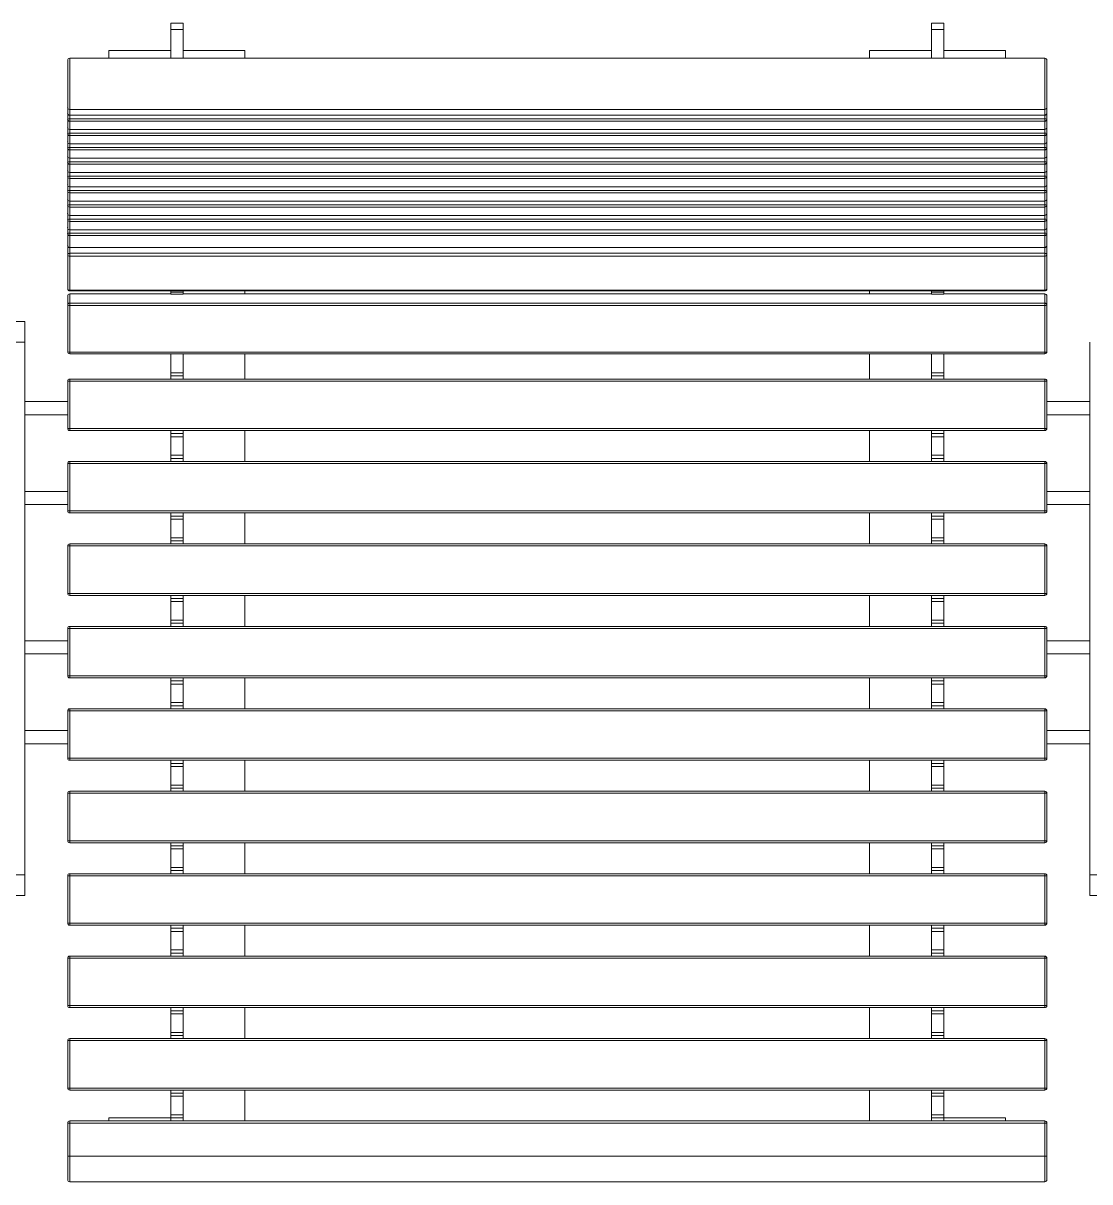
# Model space of a CAD drawing. Header units: millimetres. Extents: x 2717 to 8657, y -3129 to 1071.
# Drawn here: x 4795 to 5312, y -894 to -331 of the extents above; entities that cross this region are included whole.
import ezdxf

# ---------------------------------------------------------------- set-up
doc = ezdxf.new("R2010")
doc.units = ezdxf.units.MM

# ---------------------------------------------------------------- blocks, each defined once
blk = doc.blocks.new('rzut')
at = {"color": 7, "linetype": 'Continuous', "lineweight": 15}
for p, q in [((-3152.76, 739.59), (-3158.76, 739.59)), ((-3158.76, 736.57), (-3158.76, 739.59)), ((-3152.76, 736.57), (-3158.76, 736.57)), ((-3158.76, 726.3), (-3158.76, 736.57)), ((-3152.76, 739.59), (-3152.76, 736.57)), ((-3152.76, 726.3), (-3152.76, 736.57)), ((-2783.76, 739.59), (-2789.76, 739.59)), ((-2789.76, 736.57), (-2789.76, 739.59)), ((-2783.76, 736.57), (-2789.76, 736.57)), ((-2789.76, 726.3), (-2789.76, 736.57)), ((-2783.76, 739.59), (-2783.76, 736.57)), ((-2783.76, 726.3), (-2783.76, 736.57)), ((-3188.76, 726.3), (-3158.76, 726.3)), ((-3188.76, 722.55), (-3188.76, 726.3)), ((-3158.76, 722.55), (-3158.76, 726.3)), ((-3152.76, 726.3), (-3122.76, 726.3)), ((-3152.76, 726.3), (-3152.76, 724.22)), ((-3122.76, 726.3), (-3122.76, 722.55)), ((-2819.76, 726.3), (-2789.76, 726.3)), ((-2819.76, 726.3), (-2819.76, 722.55)), ((-2789.76, 726.3), (-2789.76, 724.22)), ((-2783.76, 724.22), (-2783.76, 726.3)), ((-2783.76, 726.3), (-2753.76, 726.3)), ((-2753.76, 722.55), (-2753.76, 726.3)), ((-3208.76, 698.73), (-3208.76, 721.55)), ((-2734.76, 722.55), (-3207.76, 722.55)), ((-3207.76, 722.55), (-3207.76, 697.74)), ((-3152.76, 722.55), (-3152.76, 724.22)), ((-2789.76, 722.55), (-2789.76, 724.22)), ((-2783.76, 722.55), (-2783.76, 724.22)), ((-2734.76, 697.74), (-2734.76, 722.55)), ((-2733.76, 721.55), (-2733.76, 698.73)), ((-3208.76, 695.94), (-3208.76, 698.73)), ((-2734.76, 697.74), (-3207.76, 697.74)), ((-3207.76, 697.74), (-3207.76, 694.96)), ((-2734.76, 694.96), (-2734.76, 697.74)), ((-2733.76, 698.73), (-2733.76, 695.94)), ((-3208.76, 692.99), (-3208.76, 695.94)), ((-3208.76, 689), (-3208.76, 692.99)), ((-3207.76, 694.96), (-2734.76, 694.96)), ((-3207.76, 694.96), (-3207.76, 694.94)), ((-3207.76, 694.94), (-2734.76, 694.94)), ((-3207.76, 694.94), (-3207.76, 693.17)), ((-3207.76, 693.17), (-3207.76, 692.01)), ((-3207.76, 693.17), (-2734.76, 693.17)), ((-2734.76, 692.01), (-3207.76, 692.01)), ((-3207.76, 692.01), (-3207.76, 688.01)), ((-2734.76, 694.94), (-2734.76, 694.96)), ((-2734.76, 693.17), (-2734.76, 694.94)), ((-2734.76, 692.01), (-2734.76, 693.17)), ((-2734.76, 688.01), (-2734.76, 692.01)), ((-2733.76, 695.94), (-2733.76, 692.99)), ((-2733.76, 692.99), (-2733.76, 689)), ((-3208.76, 686.05), (-3208.76, 689)), ((-3208.76, 682.05), (-3208.76, 686.05)), ((-3207.76, 688.01), (-2734.76, 688.01)), ((-3207.76, 688), (-3207.76, 688.01)), ((-3207.76, 688), (-2734.76, 688)), ((-3207.76, 688), (-3207.76, 686.22)), ((-3207.76, 686.22), (-3207.76, 685.06)), ((-3207.76, 686.22), (-2734.76, 686.22)), ((-2734.76, 688.01), (-2734.76, 688)), ((-2734.76, 686.22), (-2734.76, 688)), ((-2734.76, 685.06), (-2734.76, 686.22)), ((-2733.76, 689), (-2733.76, 686.05)), ((-2733.76, 686.05), (-2733.76, 682.05)), ((-3208.76, 679.1), (-3208.76, 682.05)), ((-2734.76, 685.06), (-3207.76, 685.06)), ((-3207.76, 685.06), (-3207.76, 681.07)), ((-3207.76, 681.07), (-2734.76, 681.07)), ((-3207.76, 681.05), (-3207.76, 681.07)), ((-3207.76, 681.05), (-2734.76, 681.05)), ((-3207.76, 681.05), (-3207.76, 679.27)), ((-2734.76, 681.07), (-2734.76, 685.06)), ((-2734.76, 681.07), (-2734.76, 681.05)), ((-2734.76, 679.27), (-2734.76, 681.05)), ((-2733.76, 682.05), (-2733.76, 679.1)), ((-3208.76, 675.11), (-3208.76, 679.1)), ((-3208.76, 672.15), (-3208.76, 675.11)), ((-3207.76, 679.27), (-3207.76, 678.12)), ((-3207.76, 679.27), (-2734.76, 679.27)), ((-2734.76, 678.12), (-3207.76, 678.12)), ((-3207.76, 678.12), (-3207.76, 674.12)), ((-2734.76, 678.12), (-2734.76, 679.27)), ((-2734.76, 674.12), (-2734.76, 678.12)), ((-2733.76, 679.1), (-2733.76, 675.11)), ((-2733.76, 675.11), (-2733.76, 672.15)), ((-3208.76, 668.16), (-3208.76, 672.15)), ((-3207.76, 674.12), (-2734.76, 674.12)), ((-3207.76, 674.11), (-3207.76, 674.12)), ((-3207.76, 674.11), (-2734.76, 674.11)), ((-3207.76, 674.11), (-3207.76, 672.33)), ((-3207.76, 672.33), (-3207.76, 671.17)), ((-3207.76, 672.33), (-2734.76, 672.33)), ((-2734.76, 671.17), (-3207.76, 671.17)), ((-3207.76, 671.17), (-3207.76, 667.18)), ((-2734.76, 674.12), (-2734.76, 674.11)), ((-2734.76, 672.33), (-2734.76, 674.11)), ((-2734.76, 671.17), (-2734.76, 672.33)), ((-2734.76, 667.18), (-2734.76, 671.17)), ((-2733.76, 672.15), (-2733.76, 668.16)), ((-3208.76, 665.21), (-3208.76, 668.16)), ((-3208.76, 661.21), (-3208.76, 665.21)), ((-3207.76, 667.18), (-2734.76, 667.18)), ((-3207.76, 667.16), (-3207.76, 667.18)), ((-3207.76, 667.16), (-2734.76, 667.16)), ((-3207.76, 667.16), (-3207.76, 665.38)), ((-3207.76, 665.38), (-3207.76, 664.22)), ((-3207.76, 665.38), (-2734.76, 665.38)), ((-2734.76, 664.22), (-3207.76, 664.22)), ((-3207.76, 664.22), (-3207.76, 660.23)), ((-2734.76, 667.18), (-2734.76, 667.16)), ((-2734.76, 665.38), (-2734.76, 667.16)), ((-2734.76, 664.22), (-2734.76, 665.38)), ((-2734.76, 660.23), (-2734.76, 664.22)), ((-2733.76, 668.16), (-2733.76, 665.21)), ((-2733.76, 665.21), (-2733.76, 661.21)), ((-3208.76, 658.26), (-3208.76, 661.21)), ((-3208.76, 654.27), (-3208.76, 658.26)), ((-3207.76, 660.23), (-2734.76, 660.23)), ((-3207.76, 660.21), (-3207.76, 660.23)), ((-3207.76, 660.21), (-2734.76, 660.21)), ((-3207.76, 660.21), (-3207.76, 658.44)), ((-3207.76, 658.44), (-3207.76, 657.28)), ((-3207.76, 658.44), (-2734.76, 658.44)), ((-2734.76, 660.23), (-2734.76, 660.21)), ((-2734.76, 658.44), (-2734.76, 660.21)), ((-2734.76, 657.28), (-2734.76, 658.44)), ((-2733.76, 661.21), (-2733.76, 658.26)), ((-2733.76, 658.26), (-2733.76, 654.27)), ((-3208.76, 651.32), (-3208.76, 654.27)), ((-2734.76, 657.28), (-3207.76, 657.28)), ((-3207.76, 657.28), (-3207.76, 653.28)), ((-3207.76, 653.28), (-2734.76, 653.28)), ((-3207.76, 653.27), (-3207.76, 653.28)), ((-3207.76, 653.27), (-2734.76, 653.27)), ((-3207.76, 653.27), (-3207.76, 651.49)), ((-2734.76, 653.28), (-2734.76, 657.28)), ((-2734.76, 653.28), (-2734.76, 653.27)), ((-2734.76, 651.49), (-2734.76, 653.27)), ((-2733.76, 654.27), (-2733.76, 651.32)), ((-3208.76, 647.32), (-3208.76, 651.32)), ((-3208.76, 644.37), (-3208.76, 647.32)), ((-3207.76, 651.49), (-3207.76, 650.33)), ((-3207.76, 651.49), (-2734.76, 651.49)), ((-2734.76, 650.33), (-3207.76, 650.33)), ((-3207.76, 650.33), (-3207.76, 646.34)), ((-2734.76, 650.33), (-2734.76, 651.49)), ((-2734.76, 646.34), (-2734.76, 650.33)), ((-2733.76, 651.32), (-2733.76, 647.32)), ((-2733.76, 647.32), (-2733.76, 644.37)), ((-3208.76, 640.38), (-3208.76, 644.37)), ((-3207.76, 646.34), (-2734.76, 646.34)), ((-3207.76, 646.32), (-3207.76, 646.34)), ((-3207.76, 646.32), (-2734.76, 646.32)), ((-3207.76, 646.32), (-3207.76, 644.54)), ((-3207.76, 644.54), (-3207.76, 643.39)), ((-3207.76, 644.54), (-2734.76, 644.54)), ((-2734.76, 643.39), (-3207.76, 643.39)), ((-3207.76, 643.39), (-3207.76, 639.39)), ((-2734.76, 646.34), (-2734.76, 646.32)), ((-2734.76, 644.54), (-2734.76, 646.32)), ((-2734.76, 643.39), (-2734.76, 644.54)), ((-2734.76, 639.39), (-2734.76, 643.39)), ((-2733.76, 644.37), (-2733.76, 640.38)), ((-3208.76, 637.51), (-3208.76, 640.38)), ((-3208.76, 631.73), (-3208.76, 637.51)), ((-3207.76, 639.39), (-2734.76, 639.39)), ((-3207.76, 639.38), (-3207.76, 639.39)), ((-3207.76, 639.38), (-2734.76, 639.38)), ((-3207.76, 639.38), (-3207.76, 637.76)), ((-3207.76, 637.76), (-3207.76, 636.54)), ((-3207.76, 637.76), (-2734.76, 637.76)), ((-2734.76, 636.54), (-3207.76, 636.54)), ((-3207.76, 636.54), (-3207.76, 630.76)), ((-2734.76, 639.39), (-2734.76, 639.38)), ((-2734.76, 637.76), (-2734.76, 639.38)), ((-2734.76, 636.54), (-2734.76, 637.76)), ((-2734.76, 630.76), (-2734.76, 636.54)), ((-2733.76, 640.38), (-2733.76, 637.51)), ((-2733.76, 637.51), (-2733.76, 631.73)), ((-3208.76, 627.2), (-3208.76, 631.73)), ((-3207.76, 630.76), (-2734.76, 630.76)), ((-3207.76, 630.73), (-3207.76, 630.76)), ((-3207.76, 630.73), (-2734.76, 630.73)), ((-3207.76, 630.73), (-3207.76, 627.92)), ((-2734.76, 630.76), (-2734.76, 630.73)), ((-2734.76, 627.92), (-2734.76, 630.73)), ((-2733.76, 631.73), (-2733.76, 627.2)), ((-3208.76, 610.66), (-3208.76, 627.2)), ((-3207.76, 626.51), (-3207.76, 627.92)), ((-3207.76, 627.92), (-2734.76, 627.92)), ((-2734.76, 626.51), (-3207.76, 626.51)), ((-3207.76, 626.51), (-3207.76, 609.97)), ((-2734.76, 627.92), (-2734.76, 626.51)), ((-2734.76, 609.97), (-2734.76, 626.51)), ((-2733.76, 627.2), (-2733.76, 610.66)), ((-3208.76, 602.76), (-3208.76, 607.2)), ((-3207.76, 609.97), (-2734.76, 609.97)), ((-3207.76, 609.97), (-3207.76, 609.66)), ((-3207.76, 609.66), (-2734.76, 609.66)), ((-3158.76, 608.2), (-3207.76, 608.2)), ((-3207.76, 608.18), (-3207.76, 608.2)), ((-3207.76, 608.18), (-3207.76, 603.74)), ((-3158.76, 608.18), (-3207.76, 608.18)), ((-3158.76, 609), (-3158.76, 609.66)), ((-3158.76, 609), (-3152.76, 609)), ((-3158.76, 608.1), (-3158.76, 609)), ((-3158.76, 608.1), (-3152.76, 608.1)), ((-3152.76, 609), (-3152.76, 609.66)), ((-3152.76, 609), (-3152.76, 608.1)), ((-2789.76, 608.2), (-3152.76, 608.2)), ((-2789.76, 608.18), (-3152.76, 608.18)), ((-3122.76, 609.66), (-3122.76, 608.2)), ((-2819.76, 609.66), (-2819.76, 608.2)), ((-2789.76, 609), (-2789.76, 609.66)), ((-2789.76, 609), (-2783.76, 609)), ((-2789.76, 608.1), (-2789.76, 609)), ((-2789.76, 608.1), (-2783.76, 608.1)), ((-2783.76, 609), (-2783.76, 609.66)), ((-2783.76, 609), (-2783.76, 608.1)), ((-2734.76, 608.2), (-2783.76, 608.2)), ((-2734.76, 608.18), (-2783.76, 608.18)), ((-2734.76, 609.66), (-2734.76, 609.97)), ((-2734.76, 608.2), (-2734.76, 608.18)), ((-2734.76, 603.74), (-2734.76, 608.18)), ((-2733.76, 607.2), (-2733.76, 602.76)), ((-3208.76, 580.2), (-3208.76, 602.76)), ((-3207.76, 602.57), (-3207.76, 603.74)), ((-3207.76, 603.74), (-2734.76, 603.74)), ((-2734.76, 602.57), (-3207.76, 602.57)), ((-3207.76, 602.57), (-3207.76, 580)), ((-2734.76, 603.74), (-2734.76, 602.57)), ((-2734.76, 580), (-2734.76, 602.57)), ((-2733.76, 602.76), (-2733.76, 580.2)), ((-3229.6, 594.77), (-3279.6, 594.77)), ((-3229.6, 594.77), (-3229.6, 584.78)), ((-3279.6, 584.78), (-3229.6, 584.78)), ((-3229.6, 584.78), (-3229.6, 326.28)), ((-2712.93, 584.78), (-2712.93, 326.28)), ((-3207.76, 580), (-2734.76, 580)), ((-3207.76, 580), (-3207.76, 579.2)), ((-3207.76, 579.2), (-2734.76, 579.2)), ((-3152.76, 579.19), (-3158.76, 579.19)), ((-3158.76, 569.92), (-3158.76, 579.19)), ((-3152.76, 569.92), (-3152.76, 579.19)), ((-3122.76, 579.2), (-3122.76, 566.92)), ((-2819.76, 579.2), (-2819.76, 566.92)), ((-2783.76, 579.19), (-2789.76, 579.19)), ((-2789.76, 569.92), (-2789.76, 579.19)), ((-2783.76, 569.92), (-2783.76, 579.19)), ((-2734.76, 579.2), (-2734.76, 580)), ((-3158.76, 569.92), (-3152.76, 569.92)), ((-3158.76, 568.42), (-3158.76, 569.92)), ((-3152.76, 568.42), (-3158.76, 568.42)), ((-3158.76, 566.92), (-3158.76, 568.42)), ((-3152.76, 569.92), (-3152.76, 568.42)), ((-3152.76, 568.42), (-3152.76, 566.92)), ((-2789.76, 569.92), (-2783.76, 569.92)), ((-2789.76, 568.42), (-2789.76, 569.92)), ((-2789.76, 568.42), (-2789.76, 566.92)), ((-2783.76, 568.42), (-2789.76, 568.42)), ((-2783.76, 569.92), (-2783.76, 568.42)), ((-2783.76, 566.92), (-2783.76, 568.42)), ((-3208.76, 542.92), (-3208.76, 565.92)), ((-3207.76, 565.92), (-3208.76, 565.92)), ((-3207.76, 565.92), (-3207.76, 566.92)), ((-3207.76, 566.92), (-2734.76, 566.92)), ((-3207.76, 565.92), (-3207.76, 542.92)), ((-2734.76, 565.92), (-3207.76, 565.92)), ((-2734.76, 566.92), (-2734.76, 565.92)), ((-2734.76, 542.92), (-2734.76, 565.92)), ((-2733.76, 565.92), (-2734.76, 565.92)), ((-2733.76, 565.92), (-2733.76, 542.92)), ((-3208.76, 556.03), (-3229.6, 556.03)), ((-2712.93, 556.03), (-2733.76, 556.03)), ((-3208.76, 549.63), (-3229.6, 549.63)), ((-2712.93, 549.63), (-2733.76, 549.63)), ((-3207.76, 542.92), (-3208.76, 542.92)), ((-3207.76, 542.92), (-3207.76, 541.92)), ((-3207.76, 542.92), (-2734.76, 542.92)), ((-2734.76, 541.92), (-3207.76, 541.92)), ((-3158.76, 540.42), (-3158.76, 541.92)), ((-3158.76, 540.42), (-3152.76, 540.42)), ((-3158.76, 538.92), (-3158.76, 540.42)), ((-3152.76, 541.92), (-3152.76, 540.42)), ((-3152.76, 540.42), (-3152.76, 538.92)), ((-3122.76, 541.92), (-3122.76, 526.92)), ((-2819.76, 541.92), (-2819.76, 526.92)), ((-2789.76, 541.92), (-2789.76, 540.42)), ((-2789.76, 540.42), (-2783.76, 540.42)), ((-2789.76, 538.92), (-2789.76, 540.42)), ((-2783.76, 540.42), (-2783.76, 541.92)), ((-2783.76, 540.42), (-2783.76, 538.92)), ((-2734.76, 541.92), (-2734.76, 542.92)), ((-2733.76, 542.92), (-2734.76, 542.92)), ((-3152.76, 538.92), (-3158.76, 538.92)), ((-3158.76, 529.92), (-3158.76, 538.92)), ((-3152.76, 529.92), (-3152.76, 538.92)), ((-2783.76, 538.92), (-2789.76, 538.92)), ((-2789.76, 529.92), (-2789.76, 538.92)), ((-2783.76, 529.92), (-2783.76, 538.92)), ((-3158.76, 529.92), (-3152.76, 529.92)), ((-3158.76, 528.42), (-3158.76, 529.92)), ((-3152.76, 529.92), (-3152.76, 528.42)), ((-2789.76, 529.92), (-2783.76, 529.92)), ((-2789.76, 528.42), (-2789.76, 529.92)), ((-2783.76, 529.92), (-2783.76, 528.42)), ((-3208.76, 502.92), (-3208.76, 525.92)), ((-3207.76, 525.92), (-3208.76, 525.92)), ((-3207.76, 525.92), (-3207.76, 526.92)), ((-3207.76, 526.92), (-2734.76, 526.92)), ((-3207.76, 525.92), (-3207.76, 502.92)), ((-2734.76, 525.92), (-3207.76, 525.92)), ((-3152.76, 528.42), (-3158.76, 528.42)), ((-3158.76, 526.92), (-3158.76, 528.42)), ((-3152.76, 528.42), (-3152.76, 526.92)), ((-2789.76, 528.42), (-2789.76, 526.92)), ((-2783.76, 528.42), (-2789.76, 528.42)), ((-2783.76, 526.92), (-2783.76, 528.42)), ((-2734.76, 526.92), (-2734.76, 525.92)), ((-2734.76, 502.92), (-2734.76, 525.92)), ((-2733.76, 525.92), (-2734.76, 525.92)), ((-2733.76, 525.92), (-2733.76, 502.92)), ((-3208.76, 512.43), (-3229.6, 512.43)), ((-2712.93, 512.43), (-2733.76, 512.43)), ((-3208.76, 506.03), (-3229.6, 506.03)), ((-2712.93, 506.03), (-2733.76, 506.03)), ((-3207.76, 502.92), (-3208.76, 502.92)), ((-3207.76, 502.92), (-3207.76, 501.92)), ((-3207.76, 502.92), (-2734.76, 502.92)), ((-2734.76, 501.92), (-3207.76, 501.92)), ((-3158.76, 500.42), (-3158.76, 501.92)), ((-3158.76, 500.42), (-3152.76, 500.42)), ((-3158.76, 498.92), (-3158.76, 500.42)), ((-3152.76, 501.92), (-3152.76, 500.42)), ((-3152.76, 500.42), (-3152.76, 498.92)), ((-3122.76, 501.92), (-3122.76, 486.92)), ((-2819.76, 501.92), (-2819.76, 486.92)), ((-2789.76, 501.92), (-2789.76, 500.42)), ((-2789.76, 500.42), (-2783.76, 500.42)), ((-2789.76, 498.92), (-2789.76, 500.42)), ((-2783.76, 500.42), (-2783.76, 501.92)), ((-2783.76, 500.42), (-2783.76, 498.92)), ((-2734.76, 501.92), (-2734.76, 502.92)), ((-2733.76, 502.92), (-2734.76, 502.92)), ((-3152.76, 498.92), (-3158.76, 498.92)), ((-3158.76, 489.92), (-3158.76, 498.92)), ((-3152.76, 489.92), (-3152.76, 498.92)), ((-2783.76, 498.92), (-2789.76, 498.92)), ((-2789.76, 489.92), (-2789.76, 498.92)), ((-2783.76, 489.92), (-2783.76, 498.92)), ((-3158.76, 489.92), (-3152.76, 489.92)), ((-3158.76, 488.42), (-3158.76, 489.92)), ((-3152.76, 489.92), (-3152.76, 488.42)), ((-2789.76, 489.92), (-2783.76, 489.92)), ((-2789.76, 488.42), (-2789.76, 489.92)), ((-2783.76, 489.92), (-2783.76, 488.42)), ((-3208.76, 462.92), (-3208.76, 485.92)), ((-3207.76, 485.92), (-3208.76, 485.92)), ((-3207.76, 485.92), (-3207.76, 486.92)), ((-3207.76, 486.92), (-2734.76, 486.92)), ((-3207.76, 485.92), (-3207.76, 462.92)), ((-2734.76, 485.92), (-3207.76, 485.92)), ((-3152.76, 488.42), (-3158.76, 488.42)), ((-3158.76, 486.92), (-3158.76, 488.42)), ((-3152.76, 488.42), (-3152.76, 486.92)), ((-2789.76, 488.42), (-2789.76, 486.92)), ((-2783.76, 488.42), (-2789.76, 488.42)), ((-2783.76, 486.92), (-2783.76, 488.42)), ((-2734.76, 486.92), (-2734.76, 485.92)), ((-2734.76, 462.92), (-2734.76, 485.92)), ((-2733.76, 485.92), (-2734.76, 485.92)), ((-2733.76, 485.92), (-2733.76, 462.92)), ((-3207.76, 462.92), (-3208.76, 462.92)), ((-3207.76, 462.92), (-3207.76, 461.92)), ((-3207.76, 462.92), (-2734.76, 462.92)), ((-2734.76, 461.92), (-3207.76, 461.92)), ((-3158.76, 460.42), (-3158.76, 461.92)), ((-3152.76, 461.92), (-3152.76, 460.42)), ((-3122.76, 461.92), (-3122.76, 446.92)), ((-2819.76, 461.92), (-2819.76, 446.92)), ((-2789.76, 461.92), (-2789.76, 460.42)), ((-2783.76, 460.42), (-2783.76, 461.92)), ((-2734.76, 461.92), (-2734.76, 462.92)), ((-2733.76, 462.92), (-2734.76, 462.92)), ((-3158.76, 460.42), (-3152.76, 460.42)), ((-3158.76, 458.92), (-3158.76, 460.42)), ((-3152.76, 458.92), (-3158.76, 458.92)), ((-3158.76, 449.92), (-3158.76, 458.92)), ((-3152.76, 460.42), (-3152.76, 458.92)), ((-3152.76, 449.92), (-3152.76, 458.92)), ((-2789.76, 460.42), (-2783.76, 460.42)), ((-2789.76, 458.92), (-2789.76, 460.42)), ((-2783.76, 458.92), (-2789.76, 458.92)), ((-2789.76, 449.92), (-2789.76, 458.92)), ((-2783.76, 460.42), (-2783.76, 458.92)), ((-2783.76, 449.92), (-2783.76, 458.92)), ((-3158.76, 449.92), (-3152.76, 449.92)), ((-3158.76, 448.42), (-3158.76, 449.92)), ((-3152.76, 449.92), (-3152.76, 448.42)), ((-2789.76, 449.92), (-2783.76, 449.92)), ((-2789.76, 448.42), (-2789.76, 449.92)), ((-2783.76, 449.92), (-2783.76, 448.42)), ((-3208.76, 422.92), (-3208.76, 445.92)), ((-3207.76, 445.92), (-3208.76, 445.92)), ((-3207.76, 445.92), (-3207.76, 446.92)), ((-3207.76, 446.92), (-2734.76, 446.92)), ((-3207.76, 445.92), (-3207.76, 422.92)), ((-2734.76, 445.92), (-3207.76, 445.92)), ((-3152.76, 448.42), (-3158.76, 448.42)), ((-3158.76, 446.92), (-3158.76, 448.42)), ((-3152.76, 448.42), (-3152.76, 446.92)), ((-2789.76, 448.42), (-2789.76, 446.92)), ((-2783.76, 448.42), (-2789.76, 448.42)), ((-2783.76, 446.92), (-2783.76, 448.42)), ((-2734.76, 446.92), (-2734.76, 445.92)), ((-2734.76, 422.92), (-2734.76, 445.92)), ((-2733.76, 445.92), (-2734.76, 445.92)), ((-2733.76, 445.92), (-2733.76, 422.92)), ((-3208.76, 439.91), (-3229.6, 439.91)), ((-2712.93, 439.91), (-2733.76, 439.91)), ((-3208.76, 433.51), (-3229.6, 433.51)), ((-2712.93, 433.51), (-2733.76, 433.51)), ((-3207.76, 422.92), (-3208.76, 422.92)), ((-3207.76, 422.92), (-3207.76, 421.92)), ((-3207.76, 422.92), (-2734.76, 422.92)), ((-2734.76, 421.92), (-3207.76, 421.92)), ((-3158.76, 420.42), (-3158.76, 421.92)), ((-3152.76, 421.92), (-3152.76, 420.42)), ((-3122.76, 421.92), (-3122.76, 406.92)), ((-2819.76, 421.92), (-2819.76, 406.92)), ((-2789.76, 421.92), (-2789.76, 420.42)), ((-2783.76, 420.42), (-2783.76, 421.92)), ((-2734.76, 421.92), (-2734.76, 422.92)), ((-2733.76, 422.92), (-2734.76, 422.92)), ((-3158.76, 420.42), (-3152.76, 420.42)), ((-3158.76, 418.92), (-3158.76, 420.42)), ((-3152.76, 418.92), (-3158.76, 418.92)), ((-3158.76, 409.92), (-3158.76, 418.92)), ((-3152.76, 420.42), (-3152.76, 418.92)), ((-3152.76, 409.92), (-3152.76, 418.92)), ((-2789.76, 420.42), (-2783.76, 420.42)), ((-2789.76, 418.92), (-2789.76, 420.42)), ((-2783.76, 418.92), (-2789.76, 418.92)), ((-2789.76, 409.92), (-2789.76, 418.92)), ((-2783.76, 420.42), (-2783.76, 418.92)), ((-2783.76, 409.92), (-2783.76, 418.92)), ((-3208.76, 382.92), (-3208.76, 405.92)), ((-3207.76, 405.92), (-3208.76, 405.92)), ((-3207.76, 405.92), (-3207.76, 406.92)), ((-3207.76, 406.92), (-2734.76, 406.92)), ((-3207.76, 405.92), (-3207.76, 382.92)), ((-2734.76, 405.92), (-3207.76, 405.92)), ((-3158.76, 409.92), (-3152.76, 409.92)), ((-3158.76, 408.42), (-3158.76, 409.92)), ((-3152.76, 408.42), (-3158.76, 408.42)), ((-3158.76, 406.92), (-3158.76, 408.42)), ((-3152.76, 409.92), (-3152.76, 408.42)), ((-3152.76, 408.42), (-3152.76, 406.92)), ((-2789.76, 409.92), (-2783.76, 409.92)), ((-2789.76, 408.42), (-2789.76, 409.92)), ((-2789.76, 408.42), (-2789.76, 406.92)), ((-2783.76, 408.42), (-2789.76, 408.42)), ((-2783.76, 409.92), (-2783.76, 408.42)), ((-2783.76, 406.92), (-2783.76, 408.42)), ((-2734.76, 406.92), (-2734.76, 405.92)), ((-2734.76, 382.92), (-2734.76, 405.92)), ((-2733.76, 405.92), (-2734.76, 405.92)), ((-2733.76, 405.92), (-2733.76, 382.92)), ((-3208.76, 396.31), (-3229.6, 396.31)), ((-2712.93, 396.31), (-2733.76, 396.31)), ((-3208.76, 389.91), (-3229.6, 389.91)), ((-2712.93, 389.91), (-2733.76, 389.91)), ((-3207.76, 382.92), (-3208.76, 382.92)), ((-3207.76, 382.92), (-3207.76, 381.92)), ((-3207.76, 382.92), (-2734.76, 382.92)), ((-2734.76, 381.92), (-2734.76, 382.92)), ((-2733.76, 382.92), (-2734.76, 382.92)), ((-2734.76, 381.92), (-3207.76, 381.92)), ((-3158.76, 380.42), (-3158.76, 381.92)), ((-3158.76, 380.42), (-3152.76, 380.42)), ((-3158.76, 378.92), (-3158.76, 380.42)), ((-3152.76, 378.92), (-3158.76, 378.92)), ((-3158.76, 369.92), (-3158.76, 378.92)), ((-3152.76, 381.92), (-3152.76, 380.42)), ((-3152.76, 380.42), (-3152.76, 378.92)), ((-3152.76, 369.92), (-3152.76, 378.92)), ((-3122.76, 381.92), (-3122.76, 366.92)), ((-2819.76, 381.92), (-2819.76, 366.92)), ((-2789.76, 381.92), (-2789.76, 380.42)), ((-2789.76, 380.42), (-2783.76, 380.42)), ((-2789.76, 378.92), (-2789.76, 380.42)), ((-2783.76, 378.92), (-2789.76, 378.92)), ((-2789.76, 369.92), (-2789.76, 378.92)), ((-2783.76, 380.42), (-2783.76, 381.92)), ((-2783.76, 380.42), (-2783.76, 378.92)), ((-2783.76, 369.92), (-2783.76, 378.92)), ((-3208.76, 342.92), (-3208.76, 365.92)), ((-3207.76, 365.92), (-3208.76, 365.92)), ((-3207.76, 365.92), (-3207.76, 366.92)), ((-3207.76, 366.92), (-2734.76, 366.92)), ((-3207.76, 365.92), (-3207.76, 342.92)), ((-2734.76, 365.92), (-3207.76, 365.92)), ((-3158.76, 369.92), (-3152.76, 369.92)), ((-3158.76, 368.42), (-3158.76, 369.92)), ((-3152.76, 368.42), (-3158.76, 368.42)), ((-3158.76, 366.92), (-3158.76, 368.42)), ((-3152.76, 369.92), (-3152.76, 368.42)), ((-3152.76, 368.42), (-3152.76, 366.92)), ((-2789.76, 369.92), (-2783.76, 369.92)), ((-2789.76, 368.42), (-2789.76, 369.92)), ((-2789.76, 368.42), (-2789.76, 366.92)), ((-2783.76, 368.42), (-2789.76, 368.42)), ((-2783.76, 369.92), (-2783.76, 368.42)), ((-2783.76, 366.92), (-2783.76, 368.42)), ((-2734.76, 366.92), (-2734.76, 365.92)), ((-2734.76, 342.92), (-2734.76, 365.92)), ((-2733.76, 365.92), (-2734.76, 365.92)), ((-2733.76, 365.92), (-2733.76, 342.92)), ((-3207.76, 342.92), (-3208.76, 342.92)), ((-3207.76, 342.92), (-3207.76, 341.92)), ((-3207.76, 342.92), (-2734.76, 342.92)), ((-2734.76, 341.92), (-3207.76, 341.92)), ((-3158.76, 340.42), (-3158.76, 341.92)), ((-3158.76, 340.42), (-3152.76, 340.42)), ((-3158.76, 338.92), (-3158.76, 340.42)), ((-3152.76, 338.92), (-3158.76, 338.92)), ((-3158.76, 329.92), (-3158.76, 338.92)), ((-3152.76, 341.92), (-3152.76, 340.42)), ((-3152.76, 340.42), (-3152.76, 338.92)), ((-3152.76, 329.92), (-3152.76, 338.92)), ((-3122.76, 341.92), (-3122.76, 326.92)), ((-2819.76, 341.92), (-2819.76, 326.92)), ((-2789.76, 341.92), (-2789.76, 340.42)), ((-2789.76, 340.42), (-2783.76, 340.42)), ((-2789.76, 338.92), (-2789.76, 340.42)), ((-2783.76, 338.92), (-2789.76, 338.92)), ((-2789.76, 329.92), (-2789.76, 338.92)), ((-2783.76, 340.42), (-2783.76, 341.92)), ((-2783.76, 340.42), (-2783.76, 338.92)), ((-2783.76, 329.92), (-2783.76, 338.92)), ((-2734.76, 341.92), (-2734.76, 342.92)), ((-2733.76, 342.92), (-2734.76, 342.92)), ((-3279.6, 326.28), (-3229.6, 326.28)), ((-3229.6, 326.28), (-3229.6, 316.28)), ((-3207.76, 325.92), (-3207.76, 326.92)), ((-3207.76, 326.92), (-2734.76, 326.92)), ((-3158.76, 329.92), (-3152.76, 329.92)), ((-3158.76, 328.42), (-3158.76, 329.92)), ((-3152.76, 328.42), (-3158.76, 328.42)), ((-3158.76, 326.92), (-3158.76, 328.42)), ((-3152.76, 329.92), (-3152.76, 328.42)), ((-3152.76, 328.42), (-3152.76, 326.92)), ((-2789.76, 329.92), (-2783.76, 329.92)), ((-2789.76, 328.42), (-2789.76, 329.92)), ((-2789.76, 328.42), (-2789.76, 326.92)), ((-2783.76, 328.42), (-2789.76, 328.42)), ((-2783.76, 329.92), (-2783.76, 328.42)), ((-2783.76, 326.92), (-2783.76, 328.42)), ((-2734.76, 326.92), (-2734.76, 325.92)), ((-2712.93, 326.28), (-2712.93, 316.28)), ((-2712.93, 326.28), (-2662.93, 326.28)), ((-3208.76, 302.92), (-3208.76, 325.92)), ((-3207.76, 325.92), (-3208.76, 325.92)), ((-3207.76, 325.92), (-3207.76, 302.92)), ((-2734.76, 325.92), (-3207.76, 325.92)), ((-2734.76, 302.92), (-2734.76, 325.92)), ((-2733.76, 325.92), (-2734.76, 325.92)), ((-2733.76, 325.92), (-2733.76, 302.92)), ((-3279.6, 316.28), (-3229.6, 316.28)), ((-3279.6, 316.25), (-3229.6, 316.25)), ((-3229.6, 316.28), (-3229.6, 316.25)), ((-2712.93, 316.28), (-2662.93, 316.28)), ((-2712.93, 316.28), (-2712.93, 316.25)), ((-2712.93, 316.25), (-2662.93, 316.25)), ((-3207.76, 302.92), (-3208.76, 302.92)), ((-3207.76, 302.92), (-3207.76, 301.92)), ((-3207.76, 302.92), (-2734.76, 302.92)), ((-2734.76, 301.92), (-3207.76, 301.92)), ((-3158.76, 300.42), (-3158.76, 301.92)), ((-3158.76, 300.42), (-3152.76, 300.42)), ((-3158.76, 298.92), (-3158.76, 300.42)), ((-3152.76, 298.92), (-3158.76, 298.92)), ((-3158.76, 289.92), (-3158.76, 298.92)), ((-3152.76, 301.92), (-3152.76, 300.42)), ((-3152.76, 300.42), (-3152.76, 298.92)), ((-3152.76, 289.92), (-3152.76, 298.92)), ((-3122.76, 301.92), (-3122.76, 286.92)), ((-2819.76, 301.92), (-2819.76, 286.92)), ((-2789.76, 301.92), (-2789.76, 300.42)), ((-2789.76, 300.42), (-2783.76, 300.42)), ((-2789.76, 298.92), (-2789.76, 300.42)), ((-2783.76, 298.92), (-2789.76, 298.92)), ((-2789.76, 289.92), (-2789.76, 298.92)), ((-2783.76, 300.42), (-2783.76, 301.92)), ((-2783.76, 300.42), (-2783.76, 298.92)), ((-2783.76, 289.92), (-2783.76, 298.92)), ((-2734.76, 301.92), (-2734.76, 302.92)), ((-2733.76, 302.92), (-2734.76, 302.92)), ((-3207.76, 285.92), (-3207.76, 286.92)), ((-3207.76, 286.92), (-2734.76, 286.92)), ((-3158.76, 289.92), (-3152.76, 289.92)), ((-3158.76, 288.42), (-3158.76, 289.92)), ((-3152.76, 288.42), (-3158.76, 288.42)), ((-3158.76, 286.92), (-3158.76, 288.42)), ((-3152.76, 289.92), (-3152.76, 288.42)), ((-3152.76, 288.42), (-3152.76, 286.92)), ((-2789.76, 289.92), (-2783.76, 289.92)), ((-2789.76, 288.42), (-2789.76, 289.92)), ((-2789.76, 288.42), (-2789.76, 286.92)), ((-2783.76, 288.42), (-2789.76, 288.42)), ((-2783.76, 289.92), (-2783.76, 288.42)), ((-2783.76, 286.92), (-2783.76, 288.42)), ((-2734.76, 286.92), (-2734.76, 285.92)), ((-3208.76, 262.92), (-3208.76, 285.92)), ((-3207.76, 285.92), (-3208.76, 285.92)), ((-3207.76, 285.92), (-3207.76, 262.92)), ((-2734.76, 285.92), (-3207.76, 285.92)), ((-2734.76, 262.92), (-2734.76, 285.92)), ((-2733.76, 285.92), (-2734.76, 285.92)), ((-2733.76, 285.92), (-2733.76, 262.92)), ((-3207.76, 262.92), (-3208.76, 262.92)), ((-3207.76, 262.92), (-3207.76, 261.92)), ((-3207.76, 262.92), (-2734.76, 262.92)), ((-2734.76, 261.92), (-3207.76, 261.92)), ((-3158.76, 260.42), (-3158.76, 261.92)), ((-3158.76, 260.42), (-3152.76, 260.42)), ((-3158.76, 258.92), (-3158.76, 260.42)), ((-3152.76, 258.92), (-3158.76, 258.92)), ((-3158.76, 249.92), (-3158.76, 258.92)), ((-3152.76, 261.92), (-3152.76, 260.42)), ((-3152.76, 260.42), (-3152.76, 258.92)), ((-3152.76, 249.92), (-3152.76, 258.92)), ((-3122.76, 261.92), (-3122.76, 246.92)), ((-2819.76, 261.92), (-2819.76, 246.92)), ((-2789.76, 261.92), (-2789.76, 260.42)), ((-2789.76, 260.42), (-2783.76, 260.42)), ((-2789.76, 258.92), (-2789.76, 260.42)), ((-2783.76, 258.92), (-2789.76, 258.92)), ((-2789.76, 249.92), (-2789.76, 258.92)), ((-2783.76, 260.42), (-2783.76, 261.92)), ((-2783.76, 260.42), (-2783.76, 258.92)), ((-2783.76, 249.92), (-2783.76, 258.92)), ((-2734.76, 261.92), (-2734.76, 262.92)), ((-2733.76, 262.92), (-2734.76, 262.92)), ((-3158.76, 249.92), (-3152.76, 249.92)), ((-3158.76, 248.42), (-3158.76, 249.92)), ((-3152.76, 248.42), (-3158.76, 248.42)), ((-3158.76, 246.92), (-3158.76, 248.42)), ((-3152.76, 249.92), (-3152.76, 248.42)), ((-3152.76, 248.42), (-3152.76, 246.92)), ((-2789.76, 249.92), (-2783.76, 249.92)), ((-2789.76, 248.42), (-2789.76, 249.92)), ((-2789.76, 248.42), (-2789.76, 246.92)), ((-2783.76, 248.42), (-2789.76, 248.42)), ((-2783.76, 249.92), (-2783.76, 248.42)), ((-2783.76, 246.92), (-2783.76, 248.42)), ((-3208.76, 222.92), (-3208.76, 245.92)), ((-3207.76, 245.92), (-3208.76, 245.92)), ((-3207.76, 245.92), (-3207.76, 246.92)), ((-3207.76, 246.92), (-2734.76, 246.92)), ((-3207.76, 245.92), (-3207.76, 222.92)), ((-2734.76, 245.92), (-3207.76, 245.92)), ((-2734.76, 246.92), (-2734.76, 245.92)), ((-2734.76, 222.92), (-2734.76, 245.92)), ((-2733.76, 245.92), (-2734.76, 245.92)), ((-2733.76, 245.92), (-2733.76, 222.92)), ((-3207.76, 222.92), (-3208.76, 222.92)), ((-3207.76, 222.92), (-3207.76, 221.92)), ((-3207.76, 222.92), (-2734.76, 222.92)), ((-2734.76, 221.92), (-3207.76, 221.92)), ((-3158.76, 220.42), (-3158.76, 221.92)), ((-3158.76, 220.42), (-3152.76, 220.42)), ((-3158.76, 218.92), (-3158.76, 220.42)), ((-3152.76, 221.92), (-3152.76, 220.42)), ((-3152.76, 220.42), (-3152.76, 218.92)), ((-3122.76, 221.92), (-3122.76, 206.92)), ((-2819.76, 221.92), (-2819.76, 206.92)), ((-2789.76, 221.92), (-2789.76, 220.42)), ((-2789.76, 220.42), (-2783.76, 220.42)), ((-2789.76, 218.92), (-2789.76, 220.42)), ((-2783.76, 220.42), (-2783.76, 221.92)), ((-2783.76, 220.42), (-2783.76, 218.92)), ((-2734.76, 221.92), (-2734.76, 222.92)), ((-2733.76, 222.92), (-2734.76, 222.92)), ((-3152.76, 218.92), (-3158.76, 218.92)), ((-3158.76, 209.92), (-3158.76, 218.92)), ((-3152.76, 209.92), (-3152.76, 218.92)), ((-2783.76, 218.92), (-2789.76, 218.92)), ((-2789.76, 209.92), (-2789.76, 218.92)), ((-2783.76, 209.92), (-2783.76, 218.92)), ((-3188.76, 206.92), (-3188.76, 208.42)), ((-3188.76, 208.42), (-3158.76, 208.42)), ((-3158.76, 209.92), (-3152.76, 209.92)), ((-3158.76, 208.42), (-3158.76, 209.92)), ((-3158.76, 208.42), (-3158.76, 206.92)), ((-3152.76, 208.42), (-3158.76, 208.42)), ((-3158.76, 206.92), (-3158.76, 208.42)), ((-3152.76, 209.92), (-3152.76, 208.42)), ((-3152.76, 208.42), (-3152.76, 206.92)), ((-2789.76, 209.92), (-2783.76, 209.92)), ((-2789.76, 208.42), (-2789.76, 209.92)), ((-2789.76, 208.42), (-2789.76, 206.92)), ((-2783.76, 208.42), (-2789.76, 208.42)), ((-2783.76, 209.92), (-2783.76, 208.42)), ((-2783.76, 206.92), (-2783.76, 208.42)), ((-2783.76, 208.42), (-2753.76, 208.42)), ((-2783.76, 206.92), (-2783.76, 208.42)), ((-2753.76, 208.42), (-2753.76, 206.92)), ((-3208.76, 189.91), (-3208.76, 205.92)), ((-3208.76, 205.92), (-3207.76, 205.92)), ((-3207.76, 206.92), (-2734.76, 206.92)), ((-3207.76, 205.92), (-3207.76, 206.92)), ((-3207.76, 205.92), (-3207.76, 189.91)), ((-2734.76, 205.92), (-3207.76, 205.92)), ((-2734.76, 206.92), (-2734.76, 205.92)), ((-2734.76, 189.91), (-2734.76, 205.92)), ((-2734.76, 205.92), (-2733.76, 205.92)), ((-2733.76, 205.92), (-2733.76, 189.91)), ((-3208.76, 178.41), (-3208.76, 189.91)), ((-3207.76, 189.91), (-3208.76, 189.91)), ((-2734.76, 189.91), (-3207.76, 189.91)), ((-3207.76, 189.91), (-3207.76, 177.41)), ((-2733.76, 189.91), (-2734.76, 189.91)), ((-2734.76, 177.41), (-2734.76, 189.91)), ((-2733.76, 189.91), (-2733.76, 178.41)), ((-3207.76, 177.41), (-2734.76, 177.41))]:
    blk.add_line(p, q, dxfattribs=at)
for centre, radius, start, end in [((-3207.76, 721.55), 1, 90, 180), ((-2734.76, 721.55), 1, 0, 90), ((-3207.77, 698.73), 0.992, 180.4419, 270.4352), ((-2734.75, 698.73), 0.992, 269.5648, 359.5581), ((-3207.76, 695.94), 1, 180, 270), ((-3207.77, 695.95), 0.992, 180.4419, 270.4352), ((-3208, 691.6), 1.59, 81.2205, 118.4816), ((-3207.77, 693), 0.992, 180.4419, 270.4352), ((-2734.76, 695.94), 1, 270, 0), ((-2734.75, 695.95), 0.992, 269.5648, 359.5581), ((-2734.52, 691.6), 1.59, 61.5184, 98.7795), ((-2734.75, 693), 0.992, 269.5648, 359.5581), ((-3207.76, 689), 1, 180, 270), ((-3207.77, 689.01), 0.992, 180.4419, 270.4352), ((-3208, 684.65), 1.59, 81.2205, 118.4816), ((-3207.77, 686.05), 0.992, 180.4419, 270.4352), ((-2734.76, 689), 1, 270, 0), ((-2734.75, 689.01), 0.992, 269.5648, 359.5581), ((-2734.52, 684.65), 1.59, 61.5184, 98.7795), ((-2734.75, 686.05), 0.992, 269.5648, 359.5581), ((-3207.76, 682.05), 1, 180, 270), ((-3207.77, 682.06), 0.992, 180.4419, 270.4352), ((-2734.76, 682.05), 1, 270, 0), ((-2734.75, 682.06), 0.992, 269.5648, 359.5581), ((-3208, 677.7), 1.59, 81.2205, 118.4816), ((-3207.77, 679.11), 0.992, 180.4419, 270.4352), ((-3207.76, 675.11), 1, 180, 270), ((-3207.77, 675.11), 0.992, 180.4419, 270.4352), ((-2734.52, 677.7), 1.59, 61.5184, 98.7795), ((-2734.75, 679.11), 0.992, 269.5648, 359.5581), ((-2734.76, 675.11), 1, 270, 0), ((-2734.75, 675.11), 0.992, 269.5648, 359.5581), ((-3208, 670.76), 1.59, 81.2205, 118.4816), ((-3207.77, 672.16), 0.992, 180.4419, 270.4352), ((-2734.52, 670.76), 1.59, 61.5184, 98.7795), ((-2734.75, 672.16), 0.992, 269.5648, 359.5581), ((-3207.76, 668.16), 1, 180, 270), ((-3207.77, 668.17), 0.992, 180.4419, 270.4352), ((-3208, 663.81), 1.59, 81.2205, 118.4816), ((-3207.77, 665.22), 0.992, 180.4419, 270.4352), ((-2734.76, 668.16), 1, 270, 0), ((-2734.75, 668.17), 0.992, 269.5648, 359.5581), ((-2734.52, 663.81), 1.59, 61.5184, 98.7795), ((-2734.75, 665.22), 0.992, 269.5648, 359.5581), ((-3207.76, 661.21), 1, 180, 270), ((-3207.77, 661.22), 0.992, 180.4419, 270.4352), ((-3208, 656.87), 1.59, 81.2205, 118.4816), ((-3207.77, 658.27), 0.992, 180.4419, 270.4352), ((-2734.76, 661.21), 1, 270, 0), ((-2734.75, 661.22), 0.992, 269.5648, 359.5581), ((-2734.52, 656.87), 1.59, 61.5184, 98.7795), ((-2734.75, 658.27), 0.992, 269.5648, 359.5581), ((-3207.76, 654.27), 1, 180, 270), ((-3207.77, 654.28), 0.992, 180.4419, 270.4352), ((-2734.76, 654.27), 1, 270, 0), ((-2734.75, 654.28), 0.992, 269.5648, 359.5581), ((-3208, 649.92), 1.59, 81.2205, 118.4816), ((-3207.77, 651.32), 0.992, 180.4419, 270.4352), ((-3207.76, 647.32), 1, 180, 270), ((-3207.77, 647.33), 0.992, 180.4419, 270.4352), ((-2734.52, 649.92), 1.59, 61.5184, 98.7795), ((-2734.75, 651.32), 0.992, 269.5648, 359.5581), ((-2734.76, 647.32), 1, 270, 0), ((-2734.75, 647.33), 0.992, 269.5648, 359.5581), ((-3208, 642.97), 1.59, 81.2205, 118.4816), ((-3207.77, 644.38), 0.992, 180.4419, 270.4352), ((-2734.52, 642.97), 1.59, 61.5184, 98.7795), ((-2734.75, 644.38), 0.992, 269.5648, 359.5581), ((-3207.76, 640.38), 1, 180, 270), ((-3207.77, 640.38), 0.992, 180.4419, 270.4352), ((-3208, 636.57), 1.21, 78.806, 129.398), ((-3207.78, 637.52), 0.984, 180.9488, 270.9184), ((-2734.76, 640.38), 1, 270, 0), ((-2734.75, 640.38), 0.992, 269.5648, 359.5581), ((-2734.53, 636.57), 1.21, 50.602, 101.194), ((-2734.75, 637.52), 0.984, 269.0816, 359.0512), ((-3207.76, 631.73), 1, 180, 270), ((-3207.78, 631.74), 0.984, 180.9488, 270.9184), ((-2734.76, 631.73), 1, 270, 0), ((-2734.75, 631.74), 0.984, 269.0816, 359.0512), ((-3207.88, 627.03), 0.895, 82.2509, 169.1936), ((-3207.89, 627.39), 0.89, 192.0635, 278.35), ((-2734.64, 627.03), 0.895, 10.8064, 97.7491), ((-2734.63, 627.39), 0.89, 261.65, 347.9365), ((-3207.76, 610.66), 1, 180, 270), ((-3207.89, 610.85), 0.89, 192.0635, 278.35), ((-3207.76, 607.2), 1, 90, 180), ((-3207.77, 607.19), 0.991, 89.4623, 179.452), ((-2734.76, 610.66), 1, 270, 0), ((-2734.63, 610.85), 0.89, 261.65, 347.9365), ((-2734.76, 607.2), 1, 0, 90), ((-2734.75, 607.19), 0.991, 0.548, 90.5377), ((-3207.77, 602.75), 0.991, 89.4623, 179.452), ((-3208, 604.01), 1.46, 238.6848, 279.4834), ((-2734.75, 602.75), 0.991, 0.548, 90.5377), ((-2734.52, 604.01), 1.46, 260.5166, 301.3152), ((-3207.76, 580.2), 1, 180, 270), ((-3208, 581.44), 1.46, 238.6848, 279.4834), ((-2734.76, 580.2), 1, 270, 0), ((-2734.52, 581.44), 1.46, 260.5166, 301.3152), ((-3207.76, 565.92), 1, 90, 180), ((-2734.76, 565.92), 1, 360, 90), ((-3207.76, 542.92), 1, 180, 270), ((-2734.76, 542.92), 1, 270, 0), ((-3207.76, 525.92), 1, 90, 180), ((-2734.76, 525.92), 1, 360, 90), ((-3207.76, 502.92), 1, 180, 270), ((-2734.76, 502.92), 1, 270, 0), ((-3207.76, 485.92), 1, 90, 180), ((-2734.76, 485.92), 1, 0, 90), ((-3207.76, 462.92), 1, 180, 270), ((-2734.76, 462.92), 1, 270, 0), ((-3207.76, 445.92), 1, 90, 180), ((-2734.76, 445.92), 1, 0, 90), ((-3207.76, 422.92), 1, 180, 270), ((-2734.76, 422.92), 1, 270, 0), ((-3207.76, 405.92), 1, 90, 180), ((-2734.76, 405.92), 1, 0, 90), ((-3207.76, 382.92), 1, 180, 270), ((-2734.76, 382.92), 1, 270, 0), ((-3207.76, 365.92), 1, 90, 180), ((-2734.76, 365.92), 1, 0, 90), ((-3207.76, 342.92), 1, 180, 270), ((-2734.76, 342.92), 1, 270, 360), ((-3207.76, 325.92), 1, 90, 180), ((-2734.76, 325.92), 1, 360, 90), ((-3207.76, 302.92), 1, 180, 270), ((-2734.76, 302.92), 1, 270, 0), ((-3207.76, 285.92), 1, 90, 180), ((-2734.76, 285.92), 1, 360, 90), ((-3207.76, 262.92), 1, 180, 270), ((-2734.76, 262.92), 1, 270, 0), ((-3207.76, 245.92), 1, 90, 180), ((-2734.76, 245.92), 1, 360, 90), ((-3207.76, 222.92), 1, 180, 270), ((-2734.76, 222.92), 1, 270, 0), ((-3207.76, 205.92), 1, 90, 180), ((-2734.76, 205.92), 1, 0, 90), ((-3207.76, 178.41), 1, 180, 270), ((-2734.76, 178.41), 1, 270, 0)]:
    blk.add_arc(centre, radius, start, end, dxfattribs=at)

msp = doc.modelspace()

# ---------------------------------------------------------------- block references
msp.add_blockref('rzut', (8025.23, -1071.07))

doc.saveas('drawing.dxf')
